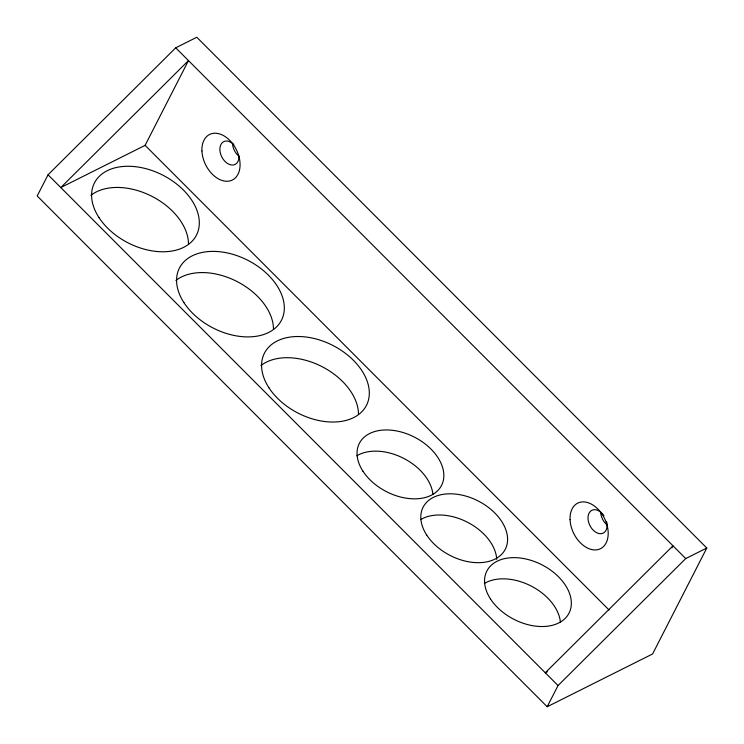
<?xml version="1.0" encoding="UTF-8"?>
<svg xmlns="http://www.w3.org/2000/svg" width="744" height="744" viewBox="0 0 744 744"><rect width="100%" height="100%" fill="white"/><g stroke="black" fill="none" stroke-linecap="round" stroke-linejoin="round"><path stroke-width="1.12" d="M48.044 174.793L37.2 195.979L547.193 706.744L652.581 653.976L706.8 548.021L196.807 37.256L175.724 47.811L48.044 174.793L558.037 685.549L547.193 706.744M145.099 145.35L188.474 60.58L60.794 187.562L145.099 145.35L609.066 610.006M671.916 547.872L672.976 545.798L545.287 672.781L547.351 671.758M558.037 685.549L685.726 558.567L706.8 548.021M175.724 47.811L685.726 558.567M239.27 156.519A12.732 8.556 63.4 0 1 232.537 143.564M607.392 525.19A12.732 8.556 63.4 0 1 600.659 512.225M90.88 195.347A57.297 38.046 27.1 0 1 151.032 195.886A57.297 38.046 27.1 0 1 188.474 243.865M175.882 280.469A57.297 38.046 27.1 0 1 236.034 281.018A57.297 38.046 27.1 0 1 273.476 328.988M260.884 365.602A57.297 38.046 27.1 0 1 321.036 366.141A57.297 38.046 27.1 0 1 358.478 414.12M356.86 455.793A46.156 30.644 27.1 0 1 403.397 458.22A46.156 30.644 27.1 0 1 432.896 494.435M420.611 519.638A46.156 30.644 27.1 0 1 467.818 522.409A46.156 30.644 27.1 0 1 496.722 559.367M484.363 583.482A46.156 30.644 27.1 0 1 530.891 585.909A46.156 30.644 27.1 0 1 560.39 622.133M238.954 156.156A12.732 8.556 63.4 0 1 228.25 163.903A12.732 8.556 63.4 0 1 220.298 146.112A12.732 8.556 63.4 0 1 233.765 144.55M606.62 521.721A12.732 8.556 63.4 0 1 597.2 532.974A12.732 8.556 63.4 0 1 588.699 513.955A12.732 8.556 63.4 0 1 603.933 515.713M201.931 150.976A25.463 17.112 63.4 0 0 231.375 180.467A25.463 17.112 63.4 0 0 229.663 140.291A25.463 17.112 63.4 0 0 201.931 150.976M570.053 519.647A25.463 17.112 63.4 0 0 599.497 549.137A25.463 17.112 63.4 0 0 597.785 508.961A25.463 17.112 63.4 0 0 570.053 519.647M98.906 217.453A57.297 38.046 27.1 0 0 192.212 241.103A57.297 38.046 27.1 0 0 145.229 168.497A57.297 38.046 27.1 0 0 98.906 217.453M362.951 471.194A46.156 30.644 27.1 0 0 438.114 490.24A46.156 30.644 27.1 0 0 400.263 431.752A46.156 30.644 27.1 0 0 362.951 471.194M426.703 535.038A46.156 30.644 27.1 0 0 501.865 554.085A46.156 30.644 27.1 0 0 464.014 495.597A46.156 30.644 27.1 0 0 426.703 535.038M490.454 598.883A46.156 30.644 27.1 0 0 565.617 617.929A46.156 30.644 27.1 0 0 527.766 559.442A46.156 30.644 27.1 0 0 490.454 598.883M268.9 387.708A57.297 38.046 27.1 0 0 362.207 411.358A57.297 38.046 27.1 0 0 315.224 338.752A57.297 38.046 27.1 0 0 268.9 387.708M183.898 302.576A57.297 38.046 27.1 0 0 277.214 326.225A57.297 38.046 27.1 0 0 230.222 253.62A57.297 38.046 27.1 0 0 183.898 302.576"/></g></svg>
